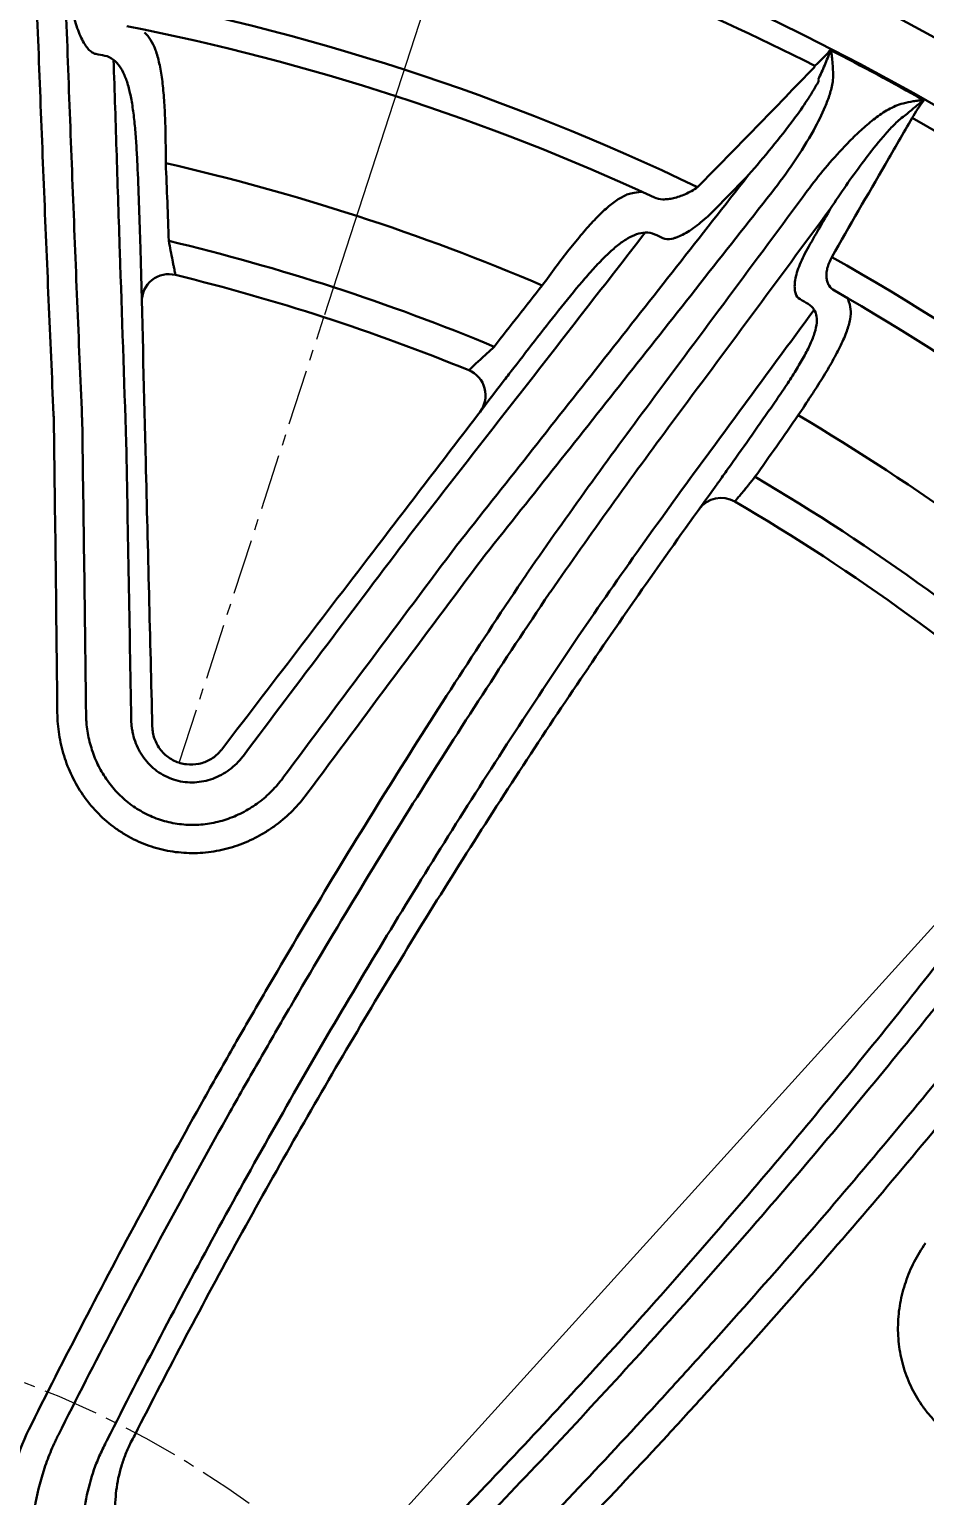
# Model space of a CAD drawing. Header units: inches. Extents: x 975 to 1816, y 133 to 420.
# Drawn here: x 1123.35 to 1143.45, y 294.8 to 327.72 of the extents above; entities that cross this region are included whole.
import ezdxf

# ---------------------------------------------------------------- set-up
doc = ezdxf.new("R2010")
doc.units = ezdxf.units.IN
doc.header["$MEASUREMENT"] = 0
doc.linetypes.add('CENTER', pattern=[2, 1.25, -0.25, 0.25, -0.25])
doc.layers.get('0').update_dxf_attribs({"lineweight": 30})
doc.layers.add('Center', color=1, linetype='CENTER', lineweight=18)
doc.styles.add('TCVN', font='tcvn+7284-2003r.ttf', dxfattribs={"height": 2.5})
doc.dimstyles.new('TCVN', dxfattribs={"dimtxt": 2.5, "dimasz": 3, "dimexe": 0.1, "dimexo": 0.0625, "dimgap": 0.09, "dimtad": 0, "dimtoh": 1, "dimdec": 0, "dimzin": 0, "dimdsep": 46, "dimtxsty": 'TCVN', "dimcen": 0.09, "dimclrd": 2, "dimclre": 2, "dimclrt": 1, "dimadec": 0, "dimazin": 0, "dimtfac": 1, "dimtdec": 0, "dimtofl": 0, "dimtmove": 0, "dimatfit": 3, "dimfxl": 1, "dimtolj": 1, "dimtzin": 0, "dimlwd": 18, "dimlwe": 18, "dimarcsym": 0})

# ---------------------------------------------------------------- blocks, each defined once
blk = doc.blocks.new('*D7')
at = {"layer": 'Center', "color": 2, "linetype": 'Continuous', "lineweight": 18, "transparency": 16777216}
for p, q in [((1171.919, 353.394), (1151.998, 326.267)), ((1174.919, 353.394), (1171.919, 353.394))]:
    blk.add_line(p, q, dxfattribs=at)
at = {"layer": 'Center', "color": 2, "lineweight": 18, "transparency": 16777216}
for p, q in [((1115.306, 276.426), (1115.486, 276.426)), ((1115.396, 276.336), (1115.396, 276.516))]:
    blk.add_line(p, q, dxfattribs=at)
at = {"layer": 'Center', "color": 2, "transparency": 16777216}
blk.add_solid([(1151.595, 326.563), (1152.401, 325.971), (1150.222, 323.849)], dxfattribs=at)
at = {"layer": 'Defpoints', "color": 0, "transparency": 16777216}
for p in [(1150.222, 323.849), (1080.569, 229.002)]:
    blk.add_point(p, dxfattribs=at)
at = {"layer": 'Center', "color": 1, "transparency": 16777216, "insert": (1178.009, 353.394), "char_height": 2.5, "attachment_point": 5, "style": 'TCVN'}
blk.add_mtext('\\A1;∅118', dxfattribs=at)
blk = doc.blocks.new('*D8')
at = {"layer": 'Center', "color": 2, "linetype": 'Continuous', "lineweight": 18, "transparency": 16777216}
for p, q in [((1174.822, 341.958), (1127.243, 289.491)), ((1177.822, 341.958), (1174.822, 341.958))]:
    blk.add_line(p, q, dxfattribs=at)
at = {"layer": 'Center', "color": 2, "lineweight": 18, "transparency": 16777216}
for p, q in [((1115.306, 276.426), (1115.486, 276.426)), ((1115.396, 276.336), (1115.396, 276.516))]:
    blk.add_line(p, q, dxfattribs=at)
at = {"layer": 'Center', "color": 2, "transparency": 16777216}
blk.add_solid([(1126.873, 289.826), (1127.614, 289.155), (1125.228, 287.268)], dxfattribs=at)
at = {"layer": 'Defpoints', "color": 0, "transparency": 16777216}
for p in [(1125.228, 287.268), (1105.563, 265.583)]:
    blk.add_point(p, dxfattribs=at)
at = {"layer": 'Center', "color": 1, "transparency": 16777216, "insert": (1180.537, 341.958), "char_height": 2.5, "attachment_point": 5, "style": 'TCVN'}
blk.add_mtext('\\A1;∅29', dxfattribs=at)
blk = doc.blocks.new('*D12')
at = {"layer": 'Center', "color": 2, "linetype": 'Continuous', "lineweight": 18, "transparency": 16777216}
blk.add_line((1129.982, 321.319), (1134.289, 334.585), dxfattribs=at)
for start, end in [(82.96732, 87.18581), (74.82735, 79.04584)]:
    blk.add_arc((1115.396, 276.391), 61.085, start, end, dxfattribs=at)
at = {"layer": 'Center', "color": 2, "transparency": 16777216}
for points in [[(1118.382, 336.902), (1118.407, 337.902), (1115.396, 337.475)], [(1131.526, 335.825), (1131.241, 334.867), (1134.259, 334.49)]]:
    blk.add_solid(points, dxfattribs=at)
at = {"layer": 'Defpoints', "color": 0, "transparency": 16777216}
for p in [(1115.396, 349.385), (1128.087, 336.143), (1129.963, 321.259), (1126.715, 311.256), (1115.396, 203.466)]:
    blk.add_point(p, dxfattribs=at)
at = {"layer": 'Center', "color": 1, "transparency": 16777216, "insert": (1124.945, 336.724), "char_height": 2.5, "attachment_point": 5, "rotation": 351.0066, "style": 'TCVN'}
blk.add_mtext('\\A1;18°', dxfattribs=at)
blk = doc.blocks.new('*D16')
at = {"layer": 'Center', "color": 2, "linetype": 'Continuous', "lineweight": 18, "transparency": 16777216}
blk.add_line((1126.68, 280.084), (1126.375, 279.984), dxfattribs=at)
for start, end in [(65.6581, 75.2097), (32.9401, 42.4918)]:
    blk.add_arc((1115.396, 276.385), 11.654, start, end, dxfattribs=at)
at = {"layer": 'Center', "color": 2, "transparency": 16777216}
for points in [[(1118.306, 287.157), (1118.435, 288.149), (1115.396, 288.039)], [(1125.627, 282.938), (1124.725, 282.507), (1126.47, 280.016)]]:
    blk.add_solid(points, dxfattribs=at)
at = {"layer": 'Defpoints', "color": 0, "transparency": 16777216}
for p in [(1115.396, 349.385), (1124.043, 284.198), (1132.14, 281.874), (1126.739, 280.104), (1115.396, 203.466)]:
    blk.add_point(p, dxfattribs=at)
at = {"layer": 'Center', "color": 1, "transparency": 16777216, "insert": (1122.233, 285.823), "char_height": 2.5, "attachment_point": 5, "rotation": 324.0749, "style": 'TCVN'}
blk.add_mtext('\\A1;72°', dxfattribs=at)

msp = doc.modelspace()

# ---------------------------------------------------------------- linework, layer by layer
for radius in [58.838, 58.403, 57.085]:
    msp.add_circle((1115.396, 276.426), radius)
for centre, radius, start, end in [((1115.396, 276.426), 56.593, 63.1187, 80.8813), ((1115.396, 276.426), 52.986, 64.3216, 79.6784), ((1115.396, 276.426), 52.362, 65.1691, 78.8309), ((1115.396, 276.426), 57.068, 60.5831, 62.9555), ((1115.396, 276.426), 56.593, 47.3912, 60.6088), ((1115.396, 276.426), 49.533, 66.8532, 77.1468), ((1115.396, 276.426), 47.848, 67.3945, 76.6055), ((1115.396, 276.426), 52.986, 47.3538, 60.6462), ((1126.485, 321.617), 0.609, 76.2122, 181.4147), ((1115.396, 276.426), 47.141, 67.7878, 76.2122), ((1115.396, 276.426), 52.362, 47.8084, 60.1916), ((1132.986, 319.504), 0.609, 322.5853, 67.7878), ((1115.396, 276.426), 49.533, 48.6057, 59.3943), ((1115.396, 276.426), 47.848, 48.4483, 59.5517), ((1138.883, 316.595), 0.609, 59.6845, 144.2881), ((1115.396, 276.426), 47.141, 48.3155, 59.6845)]:
    msp.add_arc(centre, radius, start, end)
for points, knots in [([(1123.896, 319.073), (1123.819, 320.786), (1123.746, 322.507), (1123.606, 325.965), (1123.539, 327.698), (1123.474, 329.434)], [0, 0, 0, 0, 0.5, 0.5, 1, 1, 1, 1]), ([(1124.126, 329.448), (1124.189, 327.701), (1124.255, 325.957), (1124.39, 322.478), (1124.46, 320.746), (1124.533, 319.022)], [0, 0, 0, 0, 0.5, 0.5, 1, 1, 1, 1]), ([(1124.847, 327.17), (1124.818, 327.175), (1124.789, 327.188), (1124.732, 327.225), (1124.703, 327.25), (1124.647, 327.312), (1124.62, 327.348), (1124.567, 327.432), (1124.54, 327.48), (1124.491, 327.585), (1124.467, 327.642), (1124.422, 327.765), (1124.401, 327.831), (1124.342, 328.041), (1124.31, 328.193), (1124.285, 328.357)], [0, 0, 0, 0, 0.125, 0.125, 0.25, 0.25, 0.375, 0.375, 0.5, 0.5, 0.625, 0.625, 0.75, 0.75, 1, 1, 1, 1]), ([(1125.937, 327.651), (1126.038, 327.564), (1126.118, 327.433), (1126.2, 327.211), (1126.215, 327.164), (1126.244, 327.064), (1126.257, 327.011), (1126.294, 326.847), (1126.314, 326.729), (1126.34, 326.536), (1126.347, 326.47), (1126.361, 326.332), (1126.368, 326.261), (1126.384, 326.042), (1126.392, 325.89), (1126.405, 325.574), (1126.409, 325.41), (1126.412, 325.155), (1126.413, 325.068), (1126.414, 324.894), (1126.414, 324.806), (1126.414, 324.717)], [0, 0, 0, 0, 0.25, 0.25, 0.3125, 0.3125, 0.375, 0.375, 0.5, 0.5, 0.5625, 0.5625, 0.625, 0.625, 0.75, 0.75, 0.875, 0.875, 0.9375, 0.9375, 1, 1, 1, 1]), ([(1125.526, 318.441), (1125.478, 319.865), (1125.43, 321.295), (1125.359, 323.445), (1125.335, 324.163), (1125.289, 325.6), (1125.266, 326.319), (1125.243, 327.039)], [0, 0, 0, 0, 0.5, 0.5, 0.75, 0.75, 1, 1, 1, 1]), ([(1125.782, 324.587), (1125.776, 324.731), (1125.769, 324.873), (1125.752, 325.15), (1125.743, 325.285), (1125.722, 325.545), (1125.709, 325.671), (1125.687, 325.853), (1125.679, 325.912), (1125.662, 326.028), (1125.652, 326.083), (1125.623, 326.245), (1125.6, 326.346), (1125.561, 326.486), (1125.548, 326.53), (1125.518, 326.616), (1125.502, 326.657), (1125.42, 326.848), (1125.34, 326.962), (1125.243, 327.039)], [0, 0, 0, 0, 0.125, 0.125, 0.25, 0.25, 0.375, 0.375, 0.4375, 0.4375, 0.5, 0.5, 0.625, 0.625, 0.6875, 0.6875, 0.75, 0.75, 1, 1, 1, 1]), ([(1140.984, 326.903), (1141.044, 326.957), (1141.104, 327.013), (1141.22, 327.13), (1141.277, 327.191), (1141.332, 327.254)], [0, 0, 0, 0, 0.5, 0.5, 1, 1, 1, 1]), ([(1141.062, 326.6), (1141.113, 326.705), (1141.162, 326.812), (1141.231, 326.976), (1141.254, 327.031), (1141.287, 327.114), (1141.297, 327.142), (1141.313, 327.184), (1141.318, 327.198), (1141.326, 327.219), (1141.328, 327.226), (1141.332, 327.237), (1141.333, 327.24), (1141.334, 327.246), (1141.334, 327.248), (1141.335, 327.251), (1141.334, 327.254), (1141.332, 327.254)], [0, 0, 0, 0, 0.5, 0.5, 0.75, 0.75, 0.875, 0.875, 0.9375, 0.9375, 0.96875, 0.96875, 0.984375, 0.984375, 0.992188, 0.992188, 1, 1, 1, 1]), ([(1141.343, 327.253), (1141.342, 327.254), (1141.34, 327.255), (1141.339, 327.255), (1141.336, 327.255), (1141.334, 327.254), (1141.332, 327.254)], [0, 0, 0, 0, 0.0000252961, 0.0000252961, 0.0000252961, 0.00005828994, 0.00005828994, 0.00005828994, 0.00005828994]), ([(1141.343, 327.253), (1141.347, 327.247), (1141.348, 327.24), (1141.352, 327.225), (1141.353, 327.218), (1141.357, 327.196), (1141.359, 327.181), (1141.366, 327.137), (1141.37, 327.108), (1141.381, 327.02), (1141.386, 326.961), (1141.397, 326.784), (1141.398, 326.666), (1141.391, 326.547)], [0, 0, 0, 0, 0.03125, 0.03125, 0.0625, 0.0625, 0.125, 0.125, 0.25, 0.25, 0.5, 0.5, 1, 1, 1, 1]), ([(1138.355, 324.178), (1138.795, 324.626), (1139.233, 325.074), (1140.107, 325.974), (1140.542, 326.426), (1140.978, 326.876)], [0, 0, 0, 0, 0.5, 0.5, 1, 1, 1, 1]), ([(1140.978, 326.876), (1140.979, 326.883), (1140.981, 326.889), (1140.982, 326.896), (1140.983, 326.898), (1140.983, 326.901), (1140.984, 326.903)], [0, 0, 0, 0, 0.0001038946, 0.0001038946, 0.0001038946, 0.0001448338, 0.0001448338, 0.0001448338, 0.0001448338]), ([(1140.517, 325.708), (1140.62, 325.847), (1140.721, 325.989), (1140.864, 326.206), (1140.91, 326.279), (1140.999, 326.428), (1141.042, 326.504), (1141.08, 326.582)], [0, 0, 0, 0, 0.5, 0.5, 0.75, 0.75, 1, 1, 1, 1]), ([(1141.391, 326.547), (1141.375, 326.45), (1141.35, 326.355), (1141.291, 326.168), (1141.256, 326.077), (1141.144, 325.807), (1141.056, 325.633), (1140.962, 325.461)], [0, 0, 0, 0, 0.25, 0.25, 0.5, 0.5, 1, 1, 1, 1]), ([(1141.08, 326.582), (1141.077, 326.583), (1141.075, 326.584), (1141.073, 326.585), (1141.07, 326.586), (1141.069, 326.588), (1141.067, 326.59), (1141.065, 326.593), (1141.063, 326.596), (1141.062, 326.6)], [0, 0, 0, 0, 0.0000422428, 0.0000422428, 0.0000422428, 0.000084418, 0.000084418, 0.000084418, 0.0001407012, 0.0001407012, 0.0001407012, 0.0001407012]), ([(1141.797, 325.242), (1141.882, 325.328), (1141.969, 325.411), (1142.149, 325.572), (1142.241, 325.65), (1142.434, 325.795), (1142.534, 325.863), (1142.69, 325.951), (1142.743, 325.978), (1142.854, 326.026), (1142.91, 326.046), (1142.97, 326.06)], [0, 0, 0, 0, 0.25, 0.25, 0.5, 0.5, 0.75, 0.75, 0.875, 0.875, 1, 1, 1, 1]), ([(1142.97, 326.06), (1143.045, 326.079), (1143.12, 326.094), (1143.234, 326.113), (1143.272, 326.119), (1143.329, 326.127), (1143.349, 326.129), (1143.377, 326.133), (1143.387, 326.134), (1143.406, 326.135), (1143.416, 326.136), (1143.425, 326.136)], [0, 0, 0, 0, 0.5, 0.5, 0.75, 0.75, 0.875, 0.875, 0.9375, 0.9375, 1, 1, 1, 1]), ([(1143.434, 326.126), (1143.432, 326.126), (1143.431, 326.125), (1143.429, 326.124), (1143.427, 326.124), (1143.424, 326.122), (1143.422, 326.12), (1143.415, 326.116), (1143.41, 326.113), (1143.397, 326.103), (1143.389, 326.097), (1143.363, 326.078), (1143.346, 326.065), (1143.295, 326.025), (1143.261, 325.998), (1143.161, 325.917), (1143.096, 325.862), (1143.032, 325.807)], [0, 0, 0, 0, 0.007813, 0.007813, 0.015625, 0.015625, 0.03125, 0.03125, 0.0625, 0.0625, 0.125, 0.125, 0.25, 0.25, 0.5, 0.5, 1, 1, 1, 1]), ([(1143.425, 326.136), (1143.427, 326.135), (1143.429, 326.133), (1143.431, 326.132), (1143.432, 326.13), (1143.433, 326.128), (1143.434, 326.126)], [0, 0, 0, 0, 0.00003455991, 0.00003455991, 0.00003455991, 0.00006825331, 0.00006825331, 0.00006825331, 0.00006825331]), ([(1139.498, 324.453), (1139.676, 324.656), (1139.85, 324.862), (1140.19, 325.279), (1140.357, 325.491), (1140.517, 325.708)], [0, 0, 0, 0, 0.5, 0.5, 1, 1, 1, 1]), ([(1143.032, 325.807), (1142.987, 325.777), (1142.945, 325.744), (1142.864, 325.675), (1142.825, 325.639), (1142.712, 325.527), (1142.64, 325.449), (1142.429, 325.209), (1142.296, 325.043), (1142.168, 324.873)], [0, 0, 0, 0, 0.125, 0.125, 0.25, 0.25, 0.5, 0.5, 1, 1, 1, 1]), ([(1140.962, 325.461), (1140.825, 325.214), (1140.675, 324.975), (1140.359, 324.508), (1140.192, 324.281), (1140.018, 324.059)], [0, 0, 0, 0, 0.5, 0.5, 1, 1, 1, 1]), ([(1140.817, 324.094), (1140.946, 324.269), (1141.08, 324.44), (1141.359, 324.774), (1141.503, 324.937), (1141.653, 325.095)], [0, 0, 0, 0, 0.5, 0.5, 1, 1, 1, 1]), ([(1133.041, 316.257), (1134.113, 317.609), (1135.188, 318.97), (1137.343, 321.705), (1138.42, 323.077), (1139.498, 324.453)], [0, 0, 0, 0, 0.5, 0.5, 1, 1, 1, 1]), ([(1140.018, 324.059), (1138.944, 322.692), (1137.872, 321.33), (1135.726, 318.615), (1134.655, 317.265), (1133.587, 315.924)], [0, 0, 0, 0, 0.5, 0.5, 1, 1, 1, 1]), ([(1134.866, 321.971), (1134.971, 322.115), (1135.073, 322.254), (1135.275, 322.523), (1135.374, 322.653), (1135.522, 322.841), (1135.571, 322.903), (1135.668, 323.022), (1135.716, 323.079), (1135.857, 323.246), (1135.948, 323.348), (1136.082, 323.489), (1136.126, 323.534), (1136.214, 323.619), (1136.257, 323.659), (1136.384, 323.771), (1136.465, 323.835), (1136.621, 323.94), (1136.696, 323.981), (1136.842, 324.041), (1136.911, 324.058), (1137.105, 324.075)], [0, 0, 0, 0, 0.125, 0.125, 0.25, 0.25, 0.3125, 0.3125, 0.375, 0.375, 0.5, 0.5, 0.5625, 0.5625, 0.625, 0.625, 0.75, 0.75, 0.875, 0.875, 1, 1, 1, 1]), ([(1137.384, 323.946), (1137.44, 323.921), (1137.504, 323.908), (1137.614, 323.905), (1137.652, 323.907), (1137.732, 323.916), (1137.772, 323.923), (1137.857, 323.943), (1137.901, 323.956), (1137.989, 323.986), (1138.034, 324.003), (1138.17, 324.064), (1138.264, 324.116), (1138.355, 324.178)], [0, 0, 0, 0, 0.25, 0.25, 0.375, 0.375, 0.5, 0.5, 0.625, 0.625, 0.75, 0.75, 1, 1, 1, 1]), ([(1138.728, 323.664), (1138.67, 323.605), (1138.612, 323.549), (1138.495, 323.444), (1138.437, 323.395), (1138.324, 323.306), (1138.269, 323.265), (1138.16, 323.192), (1138.107, 323.159), (1138.005, 323.104), (1137.956, 323.081), (1137.887, 323.054), (1137.865, 323.046), (1137.821, 323.032), (1137.8, 323.027), (1137.698, 323.006), (1137.63, 323.009), (1137.576, 323.034)], [0, 0, 0, 0, 0.125, 0.125, 0.25, 0.25, 0.375, 0.375, 0.5, 0.5, 0.625, 0.625, 0.6875, 0.6875, 0.75, 0.75, 1, 1, 1, 1]), ([(1137.179, 323.16), (1136.737, 322.592), (1136.296, 322.023), (1135.413, 320.888), (1134.973, 320.322), (1134.092, 319.19), (1133.652, 318.625), (1132.773, 317.496), (1132.334, 316.933), (1131.896, 316.371)], [0, 0, 0, 0, 0.25, 0.25, 0.5, 0.5, 0.75, 0.75, 1, 1, 1, 1]), ([(1137.179, 323.16), (1137.117, 323.158), (1137.053, 323.145), (1136.918, 323.099), (1136.849, 323.066), (1136.707, 322.982), (1136.633, 322.93), (1136.519, 322.839), (1136.48, 322.807), (1136.402, 322.738), (1136.363, 322.701), (1136.243, 322.588), (1136.163, 322.505), (1136.038, 322.372), (1135.996, 322.326), (1135.912, 322.23), (1135.869, 322.181), (1135.654, 321.933), (1135.481, 321.719), (1135.302, 321.494)], [0, 0, 0, 0, 0.125, 0.125, 0.25, 0.25, 0.375, 0.375, 0.4375, 0.4375, 0.5, 0.5, 0.625, 0.625, 0.6875, 0.6875, 0.75, 0.75, 1, 1, 1, 1]), ([(1126.523, 322.756), (1126.538, 322.678), (1126.552, 322.605), (1126.572, 322.505), (1126.578, 322.474), (1126.589, 322.415), (1126.595, 322.388), (1126.605, 322.339), (1126.609, 322.317), (1126.617, 322.278), (1126.62, 322.262), (1126.628, 322.222), (1126.631, 322.208), (1126.631, 322.208)], [0, 0, 0, 0, 0.25, 0.25, 0.375, 0.375, 0.5, 0.5, 0.625, 0.625, 0.75, 0.75, 1, 1, 1, 1]), ([(1140.656, 321.662), (1140.606, 321.69), (1140.571, 321.737), (1140.542, 321.838), (1140.536, 321.875), (1140.532, 321.959), (1140.534, 322.005), (1140.548, 322.106), (1140.559, 322.16), (1140.589, 322.274), (1140.609, 322.334), (1140.657, 322.46), (1140.684, 322.524), (1140.747, 322.656), (1140.782, 322.724), (1140.821, 322.792)], [0, 0, 0, 0, 0.25, 0.25, 0.375, 0.375, 0.5, 0.5, 0.625, 0.625, 0.75, 0.75, 0.875, 0.875, 1, 1, 1, 1]), ([(1141.369, 322.608), (1141.345, 322.566), (1141.324, 322.524), (1141.29, 322.441), (1141.277, 322.399), (1141.257, 322.319), (1141.251, 322.28), (1141.245, 322.207), (1141.246, 322.172), (1141.253, 322.106), (1141.26, 322.076), (1141.28, 322.019), (1141.293, 321.993), (1141.338, 321.923), (1141.377, 321.886), (1141.425, 321.859)], [0, 0, 0, 0, 0.125, 0.125, 0.25, 0.25, 0.375, 0.375, 0.5, 0.5, 0.625, 0.625, 0.75, 0.75, 1, 1, 1, 1]), ([(1141.727, 321.685), (1141.767, 321.564), (1141.784, 321.506), (1141.797, 321.372), (1141.793, 321.298), (1141.77, 321.172), (1141.76, 321.128), (1141.734, 321.038), (1141.719, 320.991), (1141.666, 320.845), (1141.622, 320.74), (1141.541, 320.573), (1141.512, 320.515), (1141.45, 320.397), (1141.418, 320.337), (1141.314, 320.154), (1141.239, 320.026), (1141.116, 319.827), (1141.074, 319.759), (1140.987, 319.623), (1140.943, 319.554), (1140.806, 319.345), (1140.712, 319.203), (1140.614, 319.058)], [0, 0, 0, 0, 0.125, 0.125, 0.25, 0.25, 0.3125, 0.3125, 0.375, 0.375, 0.5, 0.5, 0.5625, 0.5625, 0.625, 0.625, 0.75, 0.75, 0.8125, 0.8125, 0.875, 0.875, 1, 1, 1, 1]), ([(1140.063, 319.314), (1140.143, 319.429), (1140.221, 319.542), (1140.332, 319.709), (1140.369, 319.764), (1140.441, 319.874), (1140.476, 319.929), (1140.577, 320.09), (1140.64, 320.194), (1140.726, 320.344), (1140.753, 320.394), (1140.804, 320.491), (1140.829, 320.539), (1140.896, 320.679), (1140.933, 320.766), (1140.99, 320.931), (1141.011, 321.008), (1141.044, 321.223), (1141.027, 321.337), (1140.971, 321.427)], [0, 0, 0, 0, 0.125, 0.125, 0.1875, 0.1875, 0.25, 0.25, 0.375, 0.375, 0.4375, 0.4375, 0.5, 0.5, 0.625, 0.625, 0.75, 0.75, 1, 1, 1, 1]), ([(1133.217, 320.068), (1133.217, 320.068), (1133.227, 320.078), (1133.257, 320.105), (1133.269, 320.117), (1133.298, 320.143), (1133.314, 320.158), (1133.351, 320.193), (1133.372, 320.212), (1133.416, 320.252), (1133.439, 320.274), (1133.513, 320.343), (1133.568, 320.394), (1133.626, 320.448)], [0, 0, 0, 0, 0.25, 0.25, 0.375, 0.375, 0.5, 0.5, 0.625, 0.625, 0.75, 0.75, 1, 1, 1, 1]), ([(1124.533, 319.022), (1124.535, 318.981), (1124.537, 318.941), (1124.538, 318.901), (1124.538, 318.901), (1124.538, 318.901), (1124.538, 318.901)], [0, 0, 0, 0, 0.0006098362, 0.0006098362, 0.0006098362, 0.0006100972, 0.0006100972, 0.0006100972, 0.0006100972]), ([(1139.399, 317.372), (1139.366, 317.333), (1139.337, 317.297), (1139.285, 317.235), (1139.263, 317.208), (1139.228, 317.165), (1139.214, 317.148), (1139.195, 317.126), (1139.191, 317.12), (1139.191, 317.12)], [0, 0, 0, 0, 0.25, 0.25, 0.5, 0.5, 0.75, 0.75, 1, 1, 1, 1]), ([(1132.966, 316.163), (1132.966, 316.163), (1132.966, 316.163), (1132.966, 316.163), (1132.991, 316.194), (1133.016, 316.226), (1133.041, 316.257)], [-0.000000261, -0.000000261, -0.000000261, -0.000000261, 0, 0, 0, 0.0006098362, 0.0006098362, 0.0006098362, 0.0006098362]), ([(1123.396, 296.4), (1124.217, 298.041), (1125.066, 299.673), (1126.381, 302.106), (1126.826, 302.914), (1127.505, 304.123), (1127.733, 304.525), (1128.192, 305.329), (1128.424, 305.73), (1129.588, 307.729), (1130.542, 309.308), (1132.006, 311.647), (1132.5, 312.422), (1133.497, 313.961), (1134.002, 314.726), (1134.511, 315.485)], [0, 0, 0, 0, 0.25, 0.25, 0.375, 0.375, 0.4375, 0.4375, 0.5, 0.5, 0.75, 0.75, 0.875, 0.875, 1, 1, 1, 1]), ([(1135.022, 315.053), (1134.518, 314.302), (1134.018, 313.545), (1133.028, 312.021), (1132.539, 311.254), (1131.088, 308.939), (1130.142, 307.377), (1128.988, 305.398), (1128.759, 305.001), (1128.303, 304.206), (1128.077, 303.808), (1127.404, 302.612), (1126.963, 301.812), (1125.659, 299.405), (1124.817, 297.79), (1124.003, 296.166)], [0, 0, 0, 0, 0.125, 0.125, 0.25, 0.25, 0.5, 0.5, 0.5625, 0.5625, 0.625, 0.625, 0.75, 0.75, 1, 1, 1, 1]), ([(1125.099, 296.053), (1125.491, 296.829), (1125.89, 297.603), (1126.7, 299.147), (1127.112, 299.916), (1128.366, 302.217), (1129.228, 303.742), (1130.56, 306.014), (1131.01, 306.767), (1131.919, 308.262), (1132.378, 309.005), (1133.772, 311.22), (1134.721, 312.677), (1135.69, 314.115)], [0, 0, 0, 0, 0.125, 0.125, 0.25, 0.25, 0.5, 0.5, 0.625, 0.625, 0.75, 0.75, 1, 1, 1, 1]), ([(1135.902, 313.39), (1134.973, 312.022), (1134.062, 310.634), (1132.723, 308.523), (1132.282, 307.815), (1131.408, 306.388), (1130.975, 305.67), (1129.693, 303.501), (1128.863, 302.046), (1127.252, 299.117), (1126.472, 297.643), (1125.716, 296.16)], [0, 0, 0, 0, 0.25, 0.25, 0.375, 0.375, 0.5, 0.5, 0.75, 0.75, 1, 1, 1, 1]), ([(1129.584, 310.556), (1129.387, 310.292), (1129.158, 310.061), (1128.829, 309.815), (1128.761, 309.768), (1128.622, 309.679), (1128.551, 309.638), (1128.332, 309.521), (1128.182, 309.455), (1127.874, 309.347), (1127.716, 309.305), (1127.473, 309.261), (1127.391, 309.25), (1127.228, 309.234), (1127.146, 309.229), (1126.901, 309.225), (1126.738, 309.236), (1126.494, 309.272), (1126.413, 309.288), (1126.253, 309.326), (1126.174, 309.348), (1125.942, 309.424), (1125.791, 309.487), (1125.573, 309.601), (1125.501, 309.643), (1125.362, 309.731), (1125.295, 309.777), (1125.1, 309.925), (1124.978, 310.033), (1124.752, 310.27), (1124.647, 310.399), (1124.462, 310.668), (1124.38, 310.809), (1124.274, 311.029), (1124.241, 311.103), (1124.181, 311.256), (1124.154, 311.334), (1124.081, 311.569), (1124.044, 311.728), (1123.994, 312.05), (1123.98, 312.213), (1123.979, 312.377)], [0, 0, 0, 0, 0.125, 0.125, 0.15625, 0.15625, 0.1875, 0.1875, 0.25, 0.25, 0.3125, 0.3125, 0.34375, 0.34375, 0.375, 0.375, 0.4375, 0.4375, 0.46875, 0.46875, 0.5, 0.5, 0.5625, 0.5625, 0.59375, 0.59375, 0.625, 0.625, 0.6875, 0.6875, 0.75, 0.75, 0.8125, 0.8125, 0.84375, 0.84375, 0.875, 0.875, 0.9375, 0.9375, 1, 1, 1, 1]), ([(1124.624, 312.35), (1124.625, 312.318), (1124.626, 312.285), (1124.629, 312.221), (1124.631, 312.189), (1124.639, 312.092), (1124.646, 312.028), (1124.676, 311.838), (1124.705, 311.712), (1124.762, 311.527), (1124.783, 311.465), (1124.831, 311.344), (1124.856, 311.285), (1124.94, 311.111), (1125.004, 311), (1125.15, 310.787), (1125.233, 310.685), (1125.411, 310.498), (1125.506, 310.412), (1125.66, 310.295), (1125.713, 310.258), (1125.823, 310.188), (1125.879, 310.156), (1126.052, 310.065), (1126.171, 310.015), (1126.354, 309.955), (1126.416, 309.938), (1126.543, 309.908), (1126.607, 309.895), (1126.8, 309.867), (1126.929, 309.859), (1127.122, 309.862), (1127.186, 309.866), (1127.315, 309.879), (1127.38, 309.888), (1127.572, 309.923), (1127.697, 309.957), (1127.879, 310.021), (1127.939, 310.045), (1128.057, 310.097), (1128.116, 310.126), (1128.288, 310.219), (1128.396, 310.288), (1128.602, 310.442), (1128.7, 310.527), (1128.837, 310.665), (1128.881, 310.713), (1128.945, 310.786), (1128.966, 310.811), (1129.006, 310.862), (1129.027, 310.888), (1129.046, 310.914)], [0, 0, 0, 0, 0.015625, 0.015625, 0.03125, 0.03125, 0.0625, 0.0625, 0.125, 0.125, 0.15625, 0.15625, 0.1875, 0.1875, 0.25, 0.25, 0.3125, 0.3125, 0.375, 0.375, 0.40625, 0.40625, 0.4375, 0.4375, 0.5, 0.5, 0.53125, 0.53125, 0.5625, 0.5625, 0.625, 0.625, 0.65625, 0.65625, 0.6875, 0.6875, 0.75, 0.75, 0.78125, 0.78125, 0.8125, 0.8125, 0.875, 0.875, 0.9375, 0.9375, 0.96875, 0.96875, 0.984375, 0.984375, 1, 1, 1, 1]), ([(1125.639, 312.154), (1125.639, 312.154), (1125.639, 312.154), (1125.639, 312.154), (1125.638, 312.18), (1125.638, 312.205), (1125.637, 312.231)], [-0.000000261, -0.000000261, -0.000000261, -0.000000261, 0, 0, 0, 0.0003823398, 0.0003823398, 0.0003823398, 0.0003823398]), ([(1128.108, 311.352), (1128.063, 311.298), (1128.014, 311.246), (1127.909, 311.151), (1127.854, 311.107), (1127.739, 311.028), (1127.679, 310.992), (1127.552, 310.929), (1127.486, 310.903), (1127.353, 310.859), (1127.285, 310.843), (1127.146, 310.82), (1127.075, 310.814), (1126.935, 310.814), (1126.865, 310.819), (1126.726, 310.84), (1126.657, 310.857), (1126.523, 310.9), (1126.458, 310.927), (1126.333, 310.991), (1126.273, 311.029), (1126.159, 311.112), (1126.106, 311.158), (1126.008, 311.258), (1125.962, 311.312), (1125.837, 311.483), (1125.772, 311.607), (1125.701, 311.807), (1125.683, 311.876), (1125.662, 311.979), (1125.656, 312.014), (1125.649, 312.066), (1125.647, 312.084), (1125.644, 312.11), (1125.643, 312.123), (1125.642, 312.136), (1125.641, 312.145), (1125.641, 312.15), (1125.641, 312.154)], [0, 0, 0, 0, 0.0625, 0.0625, 0.125, 0.125, 0.1875, 0.1875, 0.25, 0.25, 0.3125, 0.3125, 0.375, 0.375, 0.4375, 0.4375, 0.5, 0.5, 0.5625, 0.5625, 0.625, 0.625, 0.6875, 0.6875, 0.75, 0.75, 0.875, 0.875, 0.9375, 0.9375, 0.96875, 0.96875, 0.984375, 0.984375, 0.992188, 0.996094, 0.996094, 1, 1, 1, 1]), ([(1126.113, 312.049), (1126.113, 312.049), (1126.113, 312.048), (1126.113, 312.047), (1126.114, 312.022), (1126.116, 311.993), (1126.12, 311.966), (1126.132, 311.876), (1126.16, 311.783), (1126.203, 311.697), (1126.246, 311.61), (1126.306, 311.528), (1126.378, 311.458), (1126.444, 311.394), (1126.522, 311.34), (1126.606, 311.3), (1126.691, 311.259), (1126.783, 311.232), (1126.876, 311.221), (1126.97, 311.209), (1127.067, 311.214), (1127.158, 311.232), (1127.249, 311.251), (1127.336, 311.285), (1127.414, 311.329), (1127.491, 311.373), (1127.56, 311.429), (1127.617, 311.49), (1127.635, 311.509), (1127.655, 311.532), (1127.668, 311.549)], [0.00009754, 0.00009754, 0.00009754, 0.00009754, 0.0001137, 0.0001137, 0.0001137, 0.00056562, 0.00056562, 0.00056562, 0.00208171, 0.00208171, 0.00208171, 0.00360326, 0.00360326, 0.00360326, 0.00500427, 0.00500427, 0.00500427, 0.00641857, 0.00641857, 0.00641857, 0.00784285, 0.00784285, 0.00784285, 0.00925417, 0.00925417, 0.00925417, 0.0106535, 0.0106535, 0.0106535, 0.01109038, 0.01109038, 0.01109038, 0.01109038]), ([(1128.156, 311.412), (1128.14, 311.392), (1128.125, 311.372), (1128.11, 311.352), (1128.11, 311.352), (1128.11, 311.352), (1128.11, 311.352)], [0, 0, 0, 0, 0.0003823398, 0.0003823398, 0.0003823398, 0.0003826008, 0.0003826008, 0.0003826008, 0.0003826008]), ([(1130.975, 292.339), (1131.564, 292.928), (1132.148, 293.522), (1133.309, 294.72), (1133.885, 295.324), (1135.602, 297.152), (1136.729, 298.391), (1138.395, 300.281), (1138.945, 300.914), (1140.031, 302.186), (1140.569, 302.825), (1142.162, 304.75), (1143.2, 306.045), (1144.215, 307.351)], [0, 0, 0, 0, 0.125, 0.125, 0.25, 0.25, 0.5, 0.5, 0.625, 0.625, 0.75, 0.75, 1, 1, 1, 1]), ([(1144.97, 307.373), (1144.903, 307.288), (1144.836, 307.203), (1144.702, 307.032), (1144.501, 306.777), (1144.03, 306.182), (1143.08, 304.996), (1142.252, 303.987), (1141.136, 302.648), (1140.572, 301.982), (1139.431, 300.657), (1138.854, 299.997), (1137.107, 298.029), (1135.922, 296.737), (1134.117, 294.828), (1133.512, 294.198), (1132.598, 293.262), (1132.14, 292.796), (1131.602, 292.256), (1131.372, 292.026), (1131.218, 291.872), (1131.141, 291.796), (1131.064, 291.719)], [0, 0, 0, 0, 0.015625, 0.015625, 0.03125, 0.0625, 0.125, 0.25, 0.25, 0.375, 0.375, 0.5, 0.5, 0.75, 0.75, 0.875, 0.875, 0.9375, 0.96875, 0.984375, 0.984375, 1, 1, 1, 1]), ([(1131.51, 290.712), (1132.803, 291.988), (1134.078, 293.287), (1135.965, 295.271), (1136.589, 295.939), (1137.519, 296.948), (1137.828, 297.286), (1138.443, 297.965), (1138.75, 298.306), (1140.275, 300.015), (1141.469, 301.397), (1143.222, 303.493), (1143.8, 304.195), (1144.944, 305.607), (1145.509, 306.316), (1146.068, 307.028)], [0, 0, 0, 0, 0.25, 0.25, 0.375, 0.375, 0.4375, 0.4375, 0.5, 0.5, 0.75, 0.75, 0.875, 0.875, 1, 1, 1, 1]), ([(1146.636, 306.675), (1146.072, 305.957), (1145.5, 305.241), (1144.345, 303.816), (1143.76, 303.107), (1141.988, 300.992), (1140.781, 299.597), (1139.24, 297.872), (1138.93, 297.528), (1138.308, 296.842), (1137.996, 296.501), (1137.056, 295.482), (1136.425, 294.809), (1134.517, 292.807), (1133.228, 291.495), (1131.921, 290.207)], [0, 0, 0, 0, 0.125, 0.125, 0.25, 0.25, 0.5, 0.5, 0.5625, 0.5625, 0.625, 0.625, 0.75, 0.75, 1, 1, 1, 1]), ([(1146.936, 295.698), (1146.621, 295.6), (1146.3, 295.548), (1145.889, 295.542), (1145.807, 295.544), (1145.642, 295.554), (1145.56, 295.562), (1145.315, 295.596), (1145.154, 295.631), (1144.842, 295.725), (1144.689, 295.784), (1144.467, 295.891), (1144.394, 295.93), (1144.252, 296.013), (1144.183, 296.057), (1143.983, 296.198), (1143.857, 296.302), (1143.681, 296.475), (1143.624, 296.536), (1143.517, 296.66), (1143.467, 296.725), (1143.323, 296.923), (1143.239, 297.062), (1143.129, 297.283), (1143.095, 297.359), (1143.035, 297.512), (1143.008, 297.589), (1142.937, 297.823), (1142.902, 297.982), (1142.859, 298.306), (1142.85, 298.473), (1142.858, 298.799), (1142.874, 298.961), (1142.918, 299.202), (1142.935, 299.281), (1142.976, 299.44), (1143, 299.519), (1143.079, 299.753), (1143.143, 299.903), (1143.291, 300.192), (1143.376, 300.332), (1143.471, 300.466)], [0, 0, 0, 0, 0.125, 0.125, 0.15625, 0.15625, 0.1875, 0.1875, 0.25, 0.25, 0.3125, 0.3125, 0.34375, 0.34375, 0.375, 0.375, 0.4375, 0.4375, 0.46875, 0.46875, 0.5, 0.5, 0.5625, 0.5625, 0.59375, 0.59375, 0.625, 0.625, 0.6875, 0.6875, 0.75, 0.75, 0.8125, 0.8125, 0.84375, 0.84375, 0.875, 0.875, 0.9375, 0.9375, 1, 1, 1, 1]), ([(1138.884, 290.504), (1141.331, 291.67), (1143.802, 292.777), (1146.92, 294.089), (1147.545, 294.347), (1148.798, 294.857), (1149.425, 295.108), (1151.307, 295.848), (1152.563, 296.325), (1153.821, 296.786)], [0, 0, 0, 0, 0.5, 0.5, 0.625, 0.625, 0.75, 0.75, 1, 1, 1, 1]), ([(1131.921, 290.207), (1131.803, 290.091), (1131.682, 289.98), (1131.43, 289.767), (1131.3, 289.665), (1130.901, 289.377), (1130.622, 289.207), (1130.188, 288.985), (1130.04, 288.916), (1129.738, 288.79), (1129.583, 288.732), (1129.116, 288.578), (1128.799, 288.501), (1128.315, 288.425), (1128.152, 288.406), (1127.824, 288.383), (1127.659, 288.378), (1127.167, 288.387), (1126.841, 288.422), (1126.436, 288.507), (1126.355, 288.527), (1126.194, 288.569), (1126.115, 288.592), (1125.879, 288.667), (1125.725, 288.725), (1125.423, 288.858), (1125.276, 288.932), (1124.988, 289.098), (1124.847, 289.19), (1124.447, 289.484), (1124.206, 289.706), (1123.88, 290.076), (1123.778, 290.206), (1123.586, 290.478), (1123.498, 290.617), (1123.256, 291.044), (1123.125, 291.341), (1122.968, 291.803), (1122.922, 291.96), (1122.863, 292.199), (1122.846, 292.279), (1122.814, 292.44), (1122.799, 292.521), (1122.736, 292.924), (1122.713, 293.247), (1122.716, 293.733), (1122.723, 293.895), (1122.75, 294.221), (1122.77, 294.384), (1122.849, 294.869), (1122.925, 295.185), (1123.125, 295.803), (1123.248, 296.105), (1123.396, 296.4)], [0, 0, 0, 0, 0.03125, 0.03125, 0.0625, 0.0625, 0.125, 0.125, 0.15625, 0.15625, 0.1875, 0.1875, 0.25, 0.25, 0.28125, 0.28125, 0.3125, 0.3125, 0.375, 0.375, 0.390625, 0.390625, 0.40625, 0.40625, 0.4375, 0.4375, 0.46875, 0.46875, 0.5, 0.5, 0.5625, 0.5625, 0.59375, 0.59375, 0.625, 0.625, 0.6875, 0.6875, 0.71875, 0.71875, 0.734375, 0.734375, 0.75, 0.75, 0.8125, 0.8125, 0.84375, 0.84375, 0.875, 0.875, 0.9375, 0.9375, 1, 1, 1, 1]), ([(1124.003, 296.166), (1123.995, 296.15), (1123.987, 296.134), (1123.971, 296.101), (1123.947, 296.052), (1123.894, 295.937), (1123.851, 295.838), (1123.769, 295.639), (1123.72, 295.504), (1123.588, 295.096), (1123.52, 294.817), (1123.451, 294.39), (1123.433, 294.246), (1123.409, 293.959), (1123.402, 293.816), (1123.399, 293.387), (1123.419, 293.103), (1123.485, 292.677), (1123.513, 292.535), (1123.581, 292.253), (1123.621, 292.114), (1123.759, 291.706), (1123.874, 291.444), (1124.086, 291.067), (1124.163, 290.944), (1124.332, 290.704), (1124.422, 290.589), (1124.709, 290.262), (1124.921, 290.066), (1125.274, 289.807), (1125.398, 289.726), (1125.652, 289.58), (1125.782, 289.515), (1126.048, 289.398), (1126.184, 289.347), (1126.462, 289.259), (1126.605, 289.222), (1127.033, 289.133), (1127.32, 289.103), (1127.754, 289.096), (1127.9, 289.101), (1128.19, 289.122), (1128.333, 289.138), (1128.759, 289.206), (1129.039, 289.275), (1129.451, 289.411), (1129.587, 289.462), (1129.853, 289.573), (1129.983, 289.634), (1130.366, 289.83), (1130.611, 289.98), (1130.963, 290.234), (1131.078, 290.324), (1131.244, 290.465), (1131.326, 290.537), (1131.419, 290.623), (1131.458, 290.661), (1131.484, 290.686), (1131.497, 290.699), (1131.51, 290.712)], [0, 0, 0, 0, 0.003906, 0.003906, 0.007812, 0.015625, 0.03125, 0.03125, 0.0625, 0.0625, 0.125, 0.125, 0.15625, 0.15625, 0.1875, 0.1875, 0.25, 0.25, 0.28125, 0.28125, 0.3125, 0.3125, 0.375, 0.375, 0.40625, 0.40625, 0.4375, 0.4375, 0.5, 0.5, 0.53125, 0.53125, 0.5625, 0.5625, 0.59375, 0.59375, 0.625, 0.625, 0.6875, 0.6875, 0.71875, 0.71875, 0.75, 0.75, 0.8125, 0.8125, 0.84375, 0.84375, 0.875, 0.875, 0.9375, 0.9375, 0.96875, 0.96875, 0.984375, 0.992187, 0.996094, 0.996094, 1, 1, 1, 1]), ([(1125.633, 295.998), (1125.589, 295.911), (1125.549, 295.824), (1125.478, 295.646), (1125.446, 295.555), (1125.364, 295.284), (1125.326, 295.102), (1125.292, 294.826), (1125.285, 294.734), (1125.278, 294.549), (1125.278, 294.456), (1125.291, 294.178), (1125.316, 293.995), (1125.376, 293.723), (1125.4, 293.633), (1125.457, 293.453), (1125.489, 293.363), (1125.598, 293.098), (1125.687, 292.927), (1125.845, 292.679), (1125.902, 292.598), (1126.026, 292.438), (1126.092, 292.361), (1126.231, 292.213), (1126.304, 292.142), (1126.458, 292.006), (1126.539, 291.941), (1126.707, 291.819), (1126.795, 291.761), (1126.972, 291.657), (1127.062, 291.609), (1127.246, 291.523), (1127.339, 291.485), (1127.528, 291.416), (1127.624, 291.387), (1127.816, 291.337), (1127.913, 291.316), (1128.104, 291.285), (1128.199, 291.273), (1128.482, 291.252), (1128.67, 291.254), (1128.95, 291.281), (1129.042, 291.294), (1129.224, 291.327), (1129.314, 291.348), (1129.581, 291.421), (1129.754, 291.484), (1130.093, 291.643), (1130.255, 291.736), (1130.563, 291.951), (1130.709, 292.073), (1130.846, 292.21)], [0, 0, 0, 0, 0.03125, 0.03125, 0.0625, 0.0625, 0.125, 0.125, 0.15625, 0.15625, 0.1875, 0.1875, 0.25, 0.25, 0.28125, 0.28125, 0.3125, 0.3125, 0.375, 0.375, 0.40625, 0.40625, 0.4375, 0.4375, 0.46875, 0.46875, 0.5, 0.5, 0.53125, 0.53125, 0.5625, 0.5625, 0.59375, 0.59375, 0.625, 0.625, 0.65625, 0.65625, 0.6875, 0.6875, 0.75, 0.75, 0.78125, 0.78125, 0.8125, 0.8125, 0.875, 0.875, 0.9375, 0.9375, 1, 1, 1, 1]), ([(1153.98, 296.136), (1152.735, 295.681), (1151.491, 295.209), (1149.006, 294.233), (1147.763, 293.729), (1144.058, 292.174), (1141.61, 291.079), (1139.186, 289.927)], [0, 0, 0, 0, 0.25, 0.25, 0.5, 0.5, 1, 1, 1, 1]), ([(1130.988, 291.645), (1130.825, 291.48), (1130.651, 291.329), (1130.282, 291.056), (1130.087, 290.933), (1129.779, 290.772), (1129.674, 290.722), (1129.462, 290.63), (1129.354, 290.589), (1129.028, 290.477), (1128.805, 290.419), (1128.461, 290.36), (1128.346, 290.345), (1128.115, 290.324), (1128, 290.319), (1127.655, 290.318), (1127.425, 290.338), (1126.966, 290.424), (1126.745, 290.489), (1126.427, 290.622), (1126.323, 290.673), (1126.121, 290.786), (1126.021, 290.849), (1125.74, 291.053), (1125.571, 291.209), (1125.382, 291.428), (1125.345, 291.473), (1125.274, 291.565), (1125.239, 291.612), (1125.14, 291.756), (1125.079, 291.854), (1124.914, 292.158), (1124.823, 292.37), (1124.715, 292.702), (1124.684, 292.814), (1124.632, 293.04), (1124.611, 293.153), (1124.562, 293.495), (1124.547, 293.725), (1124.552, 294.074), (1124.558, 294.19), (1124.58, 294.42), (1124.594, 294.534), (1124.652, 294.874), (1124.708, 295.098), (1124.818, 295.427), (1124.859, 295.537), (1124.949, 295.75), (1124.999, 295.855), (1125.052, 295.959)], [0, 0, 0, 0, 0.0625, 0.0625, 0.125, 0.125, 0.15625, 0.15625, 0.1875, 0.1875, 0.25, 0.25, 0.28125, 0.28125, 0.3125, 0.3125, 0.375, 0.375, 0.4375, 0.4375, 0.46875, 0.46875, 0.5, 0.5, 0.5625, 0.5625, 0.578125, 0.578125, 0.59375, 0.59375, 0.625, 0.625, 0.6875, 0.6875, 0.71875, 0.71875, 0.75, 0.75, 0.8125, 0.8125, 0.84375, 0.84375, 0.875, 0.875, 0.9375, 0.9375, 0.96875, 0.96875, 1, 1, 1, 1])]:
    msp.add_open_spline(points, degree=3, knots=knots)
for points in [[(1125.047, 327.131), (1124.98, 327.144), (1124.913, 327.157), (1124.847, 327.17)], [(1125.243, 327.039), (1125.178, 327.087), (1125.112, 327.118), (1125.047, 327.131)], [(1143.434, 326.126), (1143.336, 325.999), (1143.246, 325.867), (1143.17, 325.734)], [(1143.17, 325.734), (1142.972, 325.389), (1142.774, 325.044), (1142.576, 324.699)], [(1141.653, 325.095), (1141.701, 325.144), (1141.749, 325.194), (1141.797, 325.242)], [(1126.414, 324.717), (1126.44, 324.136), (1126.462, 323.554), (1126.48, 322.972)], [(1142.05, 324.718), (1141.802, 324.387), (1141.566, 324.046), (1141.34, 323.699)], [(1142.576, 324.699), (1142.169, 324.005), (1141.766, 323.308), (1141.369, 322.608)], [(1142.168, 324.873), (1142.129, 324.822), (1142.089, 324.77), (1142.05, 324.718)], [(1142.168, 324.873), (1142.168, 324.873), (1142.168, 324.873), (1142.168, 324.873)], [(1125.845, 322.845), (1125.828, 323.426), (1125.807, 324.007), (1125.782, 324.587)], [(1139.498, 324.453), (1139.242, 324.19), (1138.985, 323.927), (1138.728, 323.664)], [(1137.286, 319.338), (1138.462, 320.917), (1139.64, 322.504), (1140.817, 324.094)], [(1141.34, 323.699), (1140.156, 322.098), (1138.973, 320.5), (1137.792, 318.909)], [(1140.821, 322.792), (1140.993, 323.095), (1141.166, 323.397), (1141.34, 323.699)], [(1137.392, 323.12), (1137.331, 323.148), (1137.26, 323.161), (1137.179, 323.16)], [(1137.576, 323.034), (1137.515, 323.062), (1137.453, 323.091), (1137.392, 323.12)], [(1125.855, 322.494), (1125.852, 322.608), (1125.848, 322.725), (1125.845, 322.845)], [(1126.48, 322.972), (1126.495, 322.898), (1126.509, 322.826), (1126.523, 322.756)], [(1125.855, 322.494), (1125.892, 320.993), (1125.929, 319.496), (1125.965, 318.007)], [(1133.788, 320.598), (1134.144, 321.058), (1134.504, 321.516), (1134.866, 321.971)], [(1135.302, 321.494), (1134.941, 321.039), (1134.582, 320.582), (1134.227, 320.122)], [(1138.566, 318.156), (1139.366, 319.243), (1140.168, 320.334), (1140.971, 321.427)], [(1140.836, 321.558), (1140.776, 321.592), (1140.716, 321.627), (1140.656, 321.662)], [(1140.971, 321.427), (1140.935, 321.483), (1140.89, 321.526), (1140.836, 321.558)], [(1133.626, 320.448), (1133.678, 320.497), (1133.732, 320.546), (1133.788, 320.598)], [(1134.227, 320.122), (1134.153, 320.026), (1134.082, 319.934), (1134.013, 319.844)], [(1131.286, 316.279), (1132.191, 317.462), (1133.1, 318.651), (1134.013, 319.844)], [(1123.9, 318.969), (1123.898, 319.003), (1123.897, 319.038), (1123.896, 319.073)], [(1134.551, 315.544), (1135.439, 316.817), (1136.351, 318.083), (1137.286, 319.338)], [(1139.092, 317.933), (1139.418, 318.391), (1139.742, 318.852), (1140.063, 319.314)], [(1140.614, 319.058), (1140.293, 318.595), (1139.97, 318.134), (1139.643, 317.675)], [(1123.979, 312.377), (1123.957, 314.585), (1123.93, 316.784), (1123.9, 318.969)], [(1124.538, 318.901), (1124.57, 316.73), (1124.599, 314.544), (1124.624, 312.35)], [(1137.792, 318.909), (1136.857, 317.65), (1135.945, 316.38), (1135.057, 315.104)], [(1125.637, 312.231), (1125.603, 314.311), (1125.565, 316.383), (1125.526, 318.441)], [(1135.69, 314.115), (1136.599, 315.437), (1137.534, 316.751), (1138.566, 318.156)], [(1125.965, 318.007), (1126.014, 316.037), (1126.063, 314.053), (1126.112, 312.063)], [(1138.87, 317.619), (1138.941, 317.719), (1139.015, 317.824), (1139.092, 317.933)], [(1138.712, 317.398), (1137.751, 316.071), (1136.814, 314.734), (1135.902, 313.391)], [(1138.712, 317.398), (1138.738, 317.434), (1138.765, 317.472), (1138.793, 317.511)], [(1138.793, 317.511), (1138.818, 317.546), (1138.844, 317.582), (1138.87, 317.619)], [(1139.452, 317.436), (1139.433, 317.413), (1139.416, 317.392), (1139.399, 317.372)], [(1139.501, 317.497), (1139.484, 317.476), (1139.468, 317.455), (1139.452, 317.436)], [(1139.643, 317.675), (1139.593, 317.613), (1139.546, 317.553), (1139.501, 317.497)], [(1127.673, 311.556), (1128.882, 313.137), (1130.088, 314.713), (1131.286, 316.279)], [(1131.896, 316.371), (1130.655, 314.729), (1129.406, 313.075), (1128.156, 311.412)], [(1129.046, 310.914), (1130.355, 312.674), (1131.664, 314.426), (1132.966, 316.163)], [(1133.522, 315.842), (1132.214, 314.093), (1130.899, 312.329), (1129.584, 310.556)], [(1133.587, 315.924), (1133.565, 315.897), (1133.544, 315.87), (1133.522, 315.842)], [(1134.511, 315.485), (1134.524, 315.505), (1134.538, 315.524), (1134.551, 315.544)], [(1135.057, 315.104), (1135.045, 315.087), (1135.034, 315.07), (1135.022, 315.053)], [(1125.641, 312.154), (1125.64, 312.154), (1125.64, 312.154), (1125.639, 312.154)], [(1126.112, 312.063), (1126.112, 312.059), (1126.112, 312.054), (1126.113, 312.049)], [(1127.669, 311.551), (1127.67, 311.552), (1127.672, 311.554), (1127.673, 311.556)], [(1125.052, 295.959), (1125.069, 295.99), (1125.084, 296.022), (1125.099, 296.053)], [(1125.716, 296.16), (1125.688, 296.106), (1125.661, 296.052), (1125.633, 295.998)]]:
    msp.add_open_spline(points, degree=3)
at = {"layer": 'Center'}
msp.add_line((1126.715, 311.256), (1129.963, 321.259), dxfattribs=at)
msp.add_circle((1115.306, 276.426), 22.365, dxfattribs=at)

# ---------------------------------------------------------------- dimensions: what is measured, and where the dimension line sits
for p1, p2, picture, middle in [((1080.569, 229.002), (1150.222, 323.849), '*D7', (1178.009, 353.394)), ((1105.563, 265.583), (1125.228, 287.268), '*D8', (1180.537, 341.958))]:
    dim = msp.add_diameter_dim_2p(p1=p1, p2=p2, dimstyle='TCVN', dxfattribs=at)
    dim.commit()
    dim.dimension.update_dxf_attribs({"geometry": picture, "text_midpoint": middle, "dimtype": 163})
for base, line1, picture, middle in [((1128.087, 336.143), ((1126.715, 311.256), (1129.963, 321.259)), '*D12', (1124.945, 336.724)), ((1124.043, 284.198), ((1132.14, 281.874), (1126.739, 280.104)), '*D16', (1122.233, 285.823))]:
    dim = msp.add_angular_dim_2l(base=base, line1=line1, line2=((1115.396, 349.385), (1115.396, 203.466)), dimstyle='TCVN', dxfattribs=at)
    dim.commit()
    dim.dimension.update_dxf_attribs({"geometry": picture, "text_midpoint": middle})

doc.saveas('drawing.dxf')
